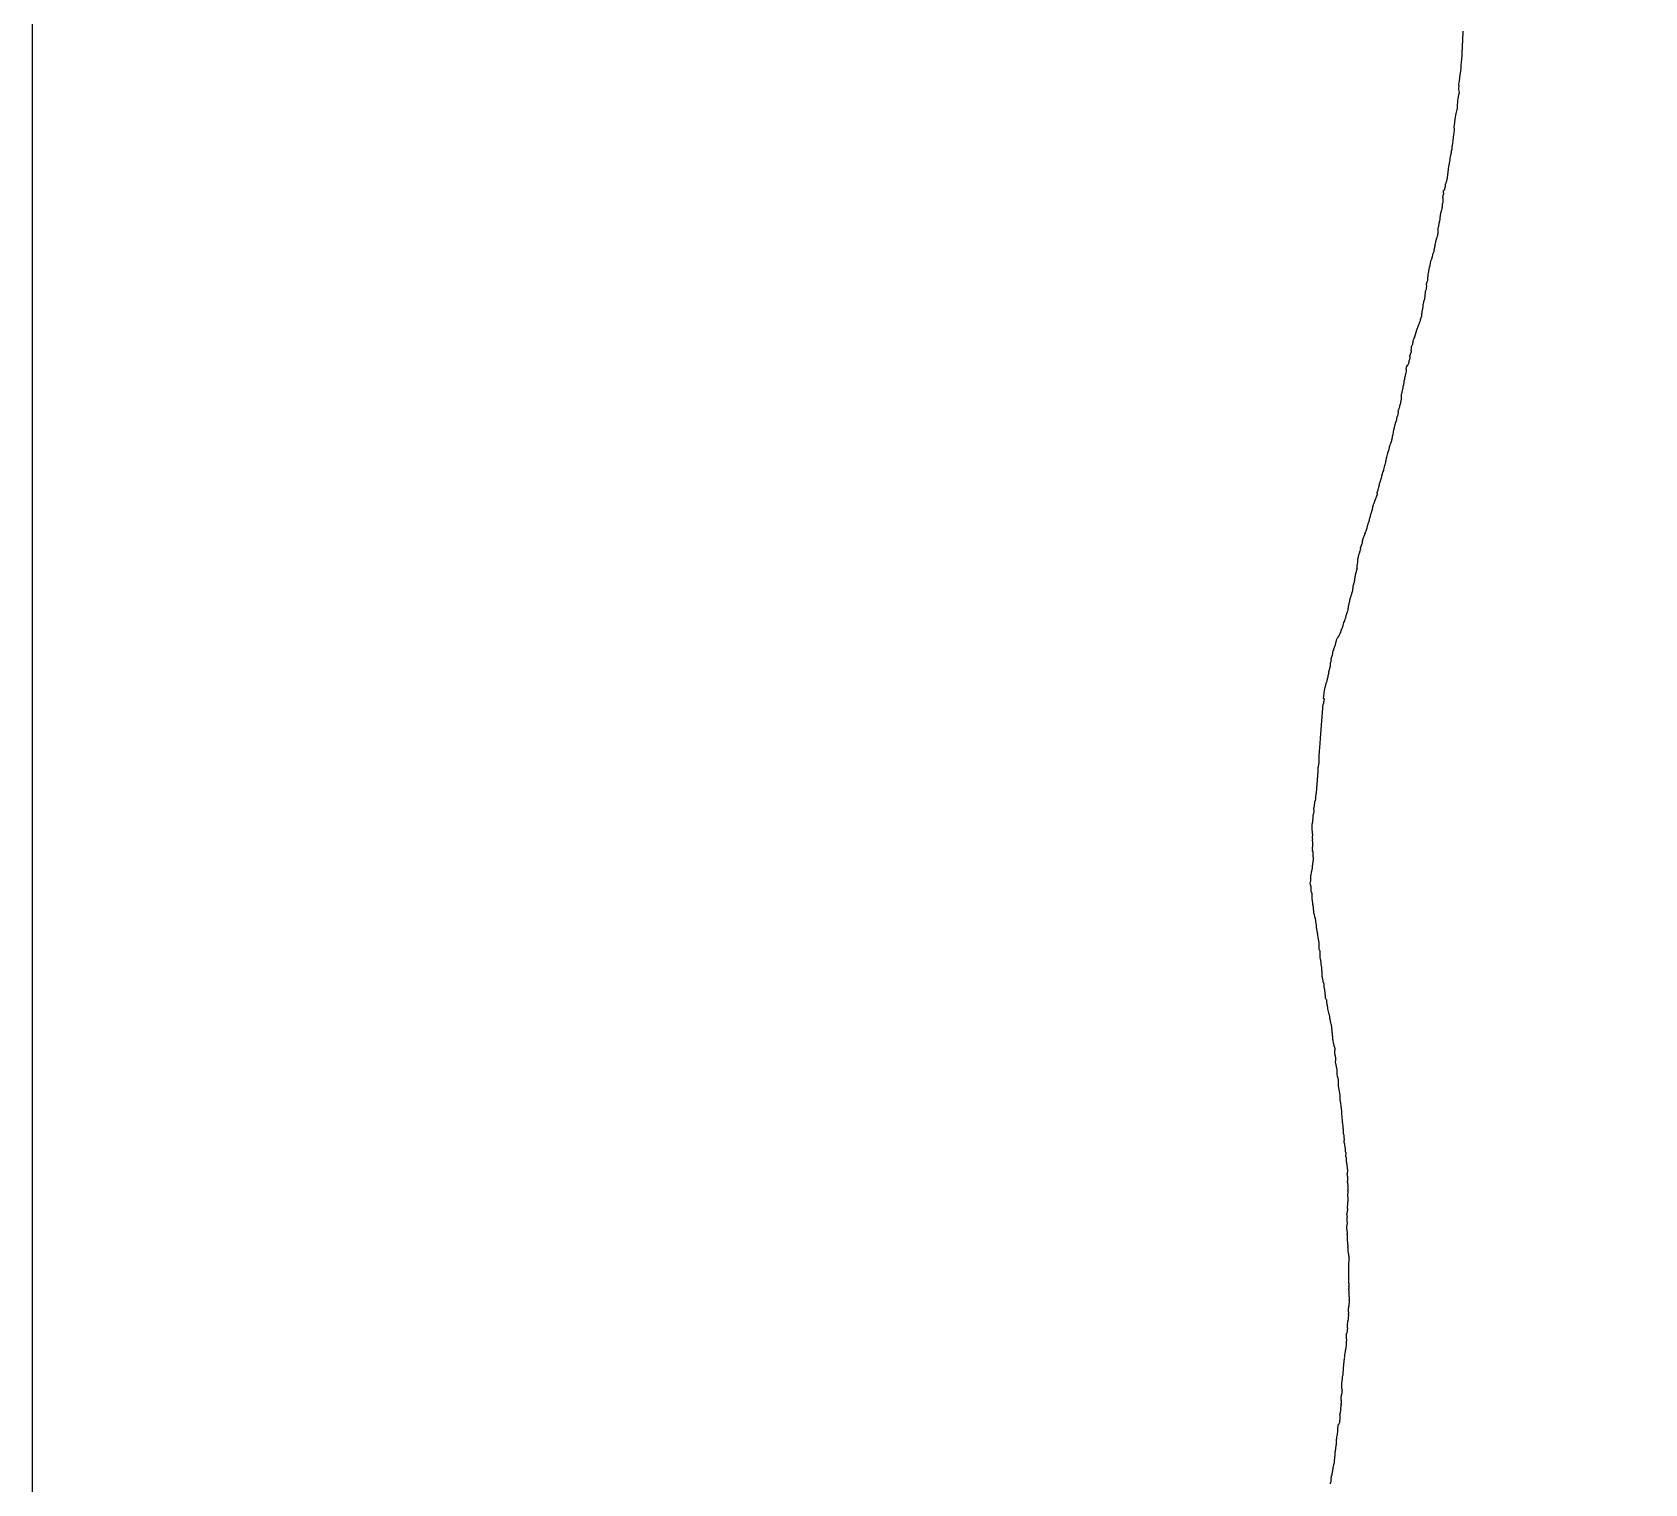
# Model space of a CAD drawing. Extents: x 293476 to 779698, y 145469 to 460400.
# Drawn here: x 293476 to 317892, y 239506 to 261487 of the extents above; entities that cross this region are included whole.
import ezdxf

# ---------------------------------------------------------------- set-up
doc = ezdxf.new("R2010")
doc.units = 0
doc.layers.add('Level 31', color=7, linetype='Continuous')
doc.layers.add('New Level (1)', color=7, linetype='Continuous')

msp = doc.modelspace()

# ---------------------------------------------------------------- linework, layer by layer
at = {"layer": 'Level 31'}
msp.add_lwpolyline([(313133, 239506), (313132, 239512), (313132, 239515), (313133, 239518), (313136, 239524), (313139, 239531), (313141, 239538), (313142, 239544), (313143, 239549), (313144, 239555), (313145, 239561), (313146, 239569), (313145, 239572), (313142, 239575), (313141, 239580), (313142, 239585), (313142, 239590), (313143, 239595), (313145, 239602), (313146, 239608), (313147, 239610), (313148, 239614), (313149, 239618), (313150, 239621), (313150, 239626), (313151, 239630), (313154, 239633), (313157, 239638), (313159, 239644), (313160, 239647), (313160, 239651), (313161, 239657), (313161, 239664), (313161, 239666), (313162, 239672), (313164, 239680), (313166, 239688), (313169, 239701), (313174, 239735), (313174, 239739), (313173, 239741), (313173, 239745), (313172, 239748), (313173, 239753), (313174, 239757), (313176, 239761), (313180, 239775), (313182, 239782), (313182, 239787), (313183, 239795), (313184, 239799), (313185, 239804), (313189, 239811), (313191, 239818), (313192, 239828), (313192, 239834), (313193, 239839), (313194, 239843), (313195, 239849), (313195, 239854), (313195, 239859), (313195, 239864), (313196, 239868), (313196, 239873), (313197, 239877), (313199, 239881), (313199, 239885), (313200, 239891), (313200, 239896), (313199, 239902), (313200, 239908), (313201, 239914), (313201, 239920), (313202, 239928), (313203, 239935), (313204, 239942), (313204, 239947), (313204, 239953), (313203, 239964), (313203, 239971), (313205, 239985), (313208, 240000), (313210, 240017), (313212, 240029), (313214, 240039), (313216, 240046), (313216, 240052), (313216, 240060), (313217, 240069), (313218, 240074), (313219, 240082), (313220, 240087), (313221, 240095), (313223, 240102), (313225, 240111), (313225, 240118), (313226, 240135), (313227, 240144), (313226, 240148), (313225, 240155), (313225, 240161), (313226, 240166), (313226, 240172), (313226, 240178), (313228, 240190), (313227, 240198), (313227, 240205), (313228, 240211), (313230, 240219), (313234, 240237), (313237, 240245), (313239, 240256), (313240, 240266), (313240, 240276), (313243, 240285), (313246, 240296), (313246, 240309), (313245, 240317), (313244, 240326), (313244, 240335), (313246, 240342), (313246, 240351), (313246, 240356), (313246, 240362), (313247, 240369), (313247, 240374), (313248, 240380), (313249, 240385), (313251, 240392), (313254, 240401), (313257, 240407), (313261, 240411), (313265, 240416), (313267, 240421), (313269, 240427), (313273, 240435), (313274, 240441), (313275, 240446), (313276, 240450), (313276, 240457), (313276, 240462), (313276, 240466), (313277, 240471), (313278, 240477), (313279, 240485), (313279, 240492), (313279, 240500), (313278, 240506), (313278, 240511), (313279, 240518), (313279, 240524), (313279, 240528), (313278, 240538), (313278, 240543), (313277, 240549), (313277, 240553), (313278, 240558), (313279, 240562), (313281, 240568), (313282, 240574), (313284, 240581), (313286, 240587), (313287, 240594), (313287, 240601), (313288, 240608), (313290, 240619), (313292, 240627), (313293, 240633), (313292, 240638), (313289, 240642), (313288, 240646), (313288, 240651), (313289, 240655), (313291, 240660), (313295, 240671), (313296, 240674), (313296, 240677), (313295, 240681), (313295, 240685), (313296, 240690), (313296, 240695), (313298, 240699), (313299, 240702), (313298, 240706), (313297, 240712), (313296, 240718), (313295, 240723), (313296, 240727), (313298, 240730), (313299, 240734), (313299, 240739), (313299, 240745), (313299, 240750), (313299, 240756), (313298, 240762), (313297, 240767), (313297, 240770), (313298, 240776), (313297, 240784), (313297, 240793), (313297, 240799), (313297, 240802), (313296, 240806), (313294, 240812), (313294, 240816), (313295, 240821), (313296, 240825), (313298, 240831), (313300, 240835), (313300, 240838), (313300, 240840), (313300, 240843), (313299, 240848), (313299, 240853), (313302, 240857), (313304, 240861), (313308, 240867), (313309, 240872), (313311, 240876), (313310, 240882), (313311, 240887), (313311, 240892), (313311, 240896), (313309, 240899), (313309, 240902), (313310, 240905), (313311, 240909), (313311, 240913), (313309, 240917), (313309, 240919), (313311, 240923), (313312, 240925), (313313, 240928), (313312, 240933), (313310, 240937), (313308, 240941), (313307, 240943), (313306, 240947), (313307, 240953), (313307, 240960), (313307, 240964), (313306, 240970), (313305, 240977), (313305, 240983), (313305, 240989), (313305, 240997), (313305, 241008), (313305, 241022), (313306, 241030), (313307, 241039), (313309, 241052), (313310, 241060), (313310, 241070), (313312, 241079), (313313, 241091), (313314, 241103), (313315, 241111), (313314, 241120), (313316, 241131), (313319, 241138), (313321, 241146), (313323, 241157), (313325, 241166), (313326, 241173), (313325, 241182), (313324, 241187), (313325, 241195), (313326, 241205), (313328, 241218), (313330, 241232), (313332, 241240), (313332, 241254), (313332, 241281), (313333, 241294), (313334, 241307), (313336, 241317), (313337, 241330), (313338, 241341), (313338, 241349), (313338, 241358), (313339, 241365), (313341, 241379), (313343, 241395), (313346, 241407), (313348, 241419), (313347, 241428), (313350, 241439), (313351, 241448), (313352, 241456), (313352, 241466), (313357, 241486), (313361, 241508), (313362, 241522), (313364, 241539), (313365, 241547), (313369, 241560), (313371, 241579), (313374, 241600), (313376, 241614), (313377, 241622), (313376, 241630), (313375, 241640), (313374, 241646), (313374, 241651), (313375, 241656), (313378, 241665), (313379, 241676), (313379, 241684), (313378, 241697), (313377, 241705), (313376, 241710), (313377, 241717), (313378, 241723), (313376, 241733), (313375, 241742), (313376, 241752), (313377, 241764), (313378, 241769), (313378, 241773), (313378, 241778), (313378, 241782), (313381, 241787), (313384, 241793), (313386, 241800), (313388, 241807), (313390, 241817), (313389, 241825), (313389, 241830), (313391, 241841), (313393, 241849), (313394, 241855), (313394, 241860), (313392, 241866), (313392, 241870), (313392, 241875), (313390, 241879), (313390, 241883), (313390, 241887), (313391, 241892), (313391, 241897), (313391, 241903), (313391, 241911), (313390, 241919), (313390, 241923), (313392, 241927), (313393, 241935), (313395, 241941), (313396, 241948), (313396, 241955), (313395, 241958), (313396, 241963), (313398, 241967), (313401, 241973), (313403, 241981), (313404, 241990), (313404, 241995), (313405, 242002), (313405, 242008), (313404, 242017), (313405, 242026), (313408, 242038), (313409, 242048), (313410, 242058), (313410, 242064), (313408, 242071), (313408, 242075), (313408, 242079), (313408, 242084), (313409, 242088), (313410, 242094), (313410, 242099), (313409, 242103), (313407, 242108), (313406, 242115), (313405, 242121), (313406, 242128), (313407, 242135), (313407, 242145), (313408, 242154), (313408, 242164), (313410, 242172), (313412, 242178), (313413, 242186), (313413, 242193), (313414, 242199), (313417, 242212), (313416, 242218), (313417, 242226), (313417, 242232), (313418, 242238), (313420, 242245), (313420, 242250), (313421, 242257), (313422, 242266), (313422, 242276), (313421, 242282), (313419, 242287), (313418, 242291), (313418, 242298), (313419, 242305), (313420, 242322), (313419, 242333), (313418, 242339), (313417, 242349), (313416, 242359), (313416, 242367), (313416, 242379), (313416, 242386), (313417, 242390), (313416, 242396), (313417, 242402), (313416, 242408), (313415, 242414), (313414, 242421), (313414, 242427), (313414, 242433), (313413, 242438), (313413, 242443), (313412, 242447), (313413, 242453), (313414, 242466), (313415, 242474), (313415, 242480), (313414, 242485), (313413, 242488), (313412, 242490), (313412, 242494), (313413, 242497), (313414, 242502), (313415, 242515), (313415, 242521), (313414, 242529), (313413, 242546), (313411, 242557), (313411, 242564), (313411, 242571), (313410, 242580), (313409, 242585), (313408, 242590), (313410, 242593), (313413, 242597), (313414, 242601), (313413, 242608), (313412, 242616), (313412, 242626), (313412, 242638), (313412, 242645), (313411, 242651), (313411, 242660), (313411, 242668), (313411, 242677), (313412, 242685), (313412, 242690), (313412, 242695), (313412, 242704), (313412, 242710), (313412, 242722), (313411, 242725), (313410, 242730), (313409, 242734), (313409, 242739), (313410, 242746), (313411, 242753), (313412, 242764), (313412, 242773), (313410, 242792), (313409, 242813), (313409, 242823), (313409, 242832), (313411, 242845), (313413, 242861), (313414, 242870), (313414, 242880), (313414, 242892), (313415, 242906), (313415, 242916), (313415, 242925), (313417, 242935), (313415, 242945), (313412, 242958), (313412, 242966), (313412, 242973), (313409, 242981), (313407, 242989), (313407, 242998), (313404, 243008), (313403, 243016), (313401, 243022), (313400, 243032), (313399, 243040), (313399, 243048), (313399, 243057), (313399, 243066), (313400, 243073), (313399, 243079), (313397, 243085), (313397, 243095), (313398, 243099), (313400, 243105), (313400, 243111), (313399, 243119), (313398, 243125), (313398, 243132), (313398, 243145), (313396, 243155), (313394, 243171), (313392, 243180), (313391, 243189), (313391, 243199), (313392, 243212), (313392, 243224), (313392, 243237), (313390, 243249), (313390, 243261), (313389, 243267), (313389, 243275), (313387, 243277), (313386, 243283), (313386, 243290), (313391, 243296), (313392, 243306), (313392, 243316), (313388, 243324), (313385, 243329), (313386, 243334), (313386, 243340), (313387, 243347), (313384, 243356), (313381, 243361), (313380, 243374), (313382, 243384), (313383, 243396), (313383, 243406), (313384, 243416), (313385, 243424), (313386, 243431), (313387, 243439), (313389, 243445), (313390, 243456), (313388, 243466), (313387, 243478), (313387, 243491), (313387, 243507), (313386, 243517), (313387, 243529), (313388, 243542), (313389, 243551), (313388, 243559), (313387, 243566), (313386, 243574), (313384, 243579), (313382, 243586), (313383, 243593), (313385, 243602), (313388, 243610), (313390, 243615), (313391, 243621), (313392, 243630), (313393, 243643), (313394, 243650), (313394, 243660), (313395, 243668), (313392, 243673), (313390, 243679), (313390, 243688), (313390, 243698), (313392, 243706), (313393, 243717), (313394, 243723), (313394, 243739), (313395, 243754), (313397, 243765), (313398, 243774), (313399, 243780), (313400, 243792), (313402, 243805), (313403, 243816), (313402, 243821), (313401, 243827), (313401, 243831), (313399, 243836), (313399, 243842), (313396, 243858), (313396, 243868), (313396, 243876), (313397, 243886), (313398, 243898), (313399, 243907), (313399, 243924), (313399, 243930), (313398, 243935), (313397, 243940), (313399, 243944), (313400, 243949), (313401, 243955), (313402, 243961), (313403, 243975), (313403, 243982), (313403, 243988), (313402, 243994), (313400, 244000), (313400, 244007), (313399, 244011), (313398, 244017), (313397, 244022), (313398, 244029), (313399, 244037), (313399, 244043), (313398, 244047), (313397, 244051), (313395, 244054), (313394, 244065), (313393, 244069), (313393, 244076), (313392, 244081), (313393, 244087), (313395, 244095), (313396, 244103), (313397, 244108), (313395, 244112), (313395, 244116), (313397, 244121), (313397, 244127), (313398, 244136), (313397, 244144), (313394, 244159), (313393, 244164), (313390, 244172), (313389, 244178), (313387, 244190), (313388, 244197), (313389, 244204), (313390, 244211), (313391, 244218), (313391, 244226), (313393, 244232), (313394, 244237), (313394, 244240), (313393, 244245), (313394, 244251), (313395, 244255), (313395, 244260), (313394, 244266), (313391, 244271), (313390, 244275), (313390, 244279), (313391, 244285), (313392, 244294), (313391, 244299), (313388, 244312), (313388, 244317), (313386, 244325), (313386, 244331), (313386, 244339), (313386, 244345), (313385, 244348), (313383, 244353), (313382, 244358), (313382, 244363), (313380, 244371), (313378, 244374), (313376, 244379), (313376, 244385), (313377, 244390), (313377, 244396), (313376, 244402), (313376, 244408), (313378, 244416), (313376, 244426), (313376, 244434), (313375, 244440), (313373, 244449), (313371, 244457), (313369, 244461), (313366, 244464), (313366, 244469), (313367, 244473), (313367, 244476), (313367, 244481), (313368, 244485), (313369, 244488), (313368, 244491), (313368, 244494), (313369, 244498), (313370, 244501), (313371, 244507), (313371, 244510), (313370, 244516), (313370, 244519), (313368, 244521), (313367, 244525), (313366, 244530), (313364, 244534), (313362, 244535), (313359, 244539), (313358, 244544), (313360, 244548), (313361, 244553), (313363, 244560), (313363, 244568), (313361, 244578), (313359, 244588), (313356, 244599), (313354, 244605), (313353, 244610), (313351, 244617), (313350, 244624), (313350, 244631), (313350, 244638), (313351, 244649), (313350, 244659), (313347, 244661), (313345, 244664), (313340, 244671), (313340, 244678), (313340, 244689), (313339, 244698), (313340, 244704), (313343, 244710), (313343, 244715), (313342, 244722), (313342, 244728), (313343, 244734), (313342, 244744), (313342, 244751), (313340, 244759), (313339, 244769), (313338, 244779), (313336, 244788), (313334, 244797), (313332, 244810), (313332, 244821), (313332, 244832), (313330, 244850), (313331, 244856), (313332, 244863), (313332, 244873), (313329, 244876), (313325, 244881), (313324, 244889), (313325, 244899), (313326, 244910), (313325, 244913), (313323, 244918), (313322, 244927), (313323, 244936), (313320, 244958), (313319, 244967), (313317, 244970), (313315, 244975), (313313, 244985), (313313, 245004), (313310, 245061), (313307, 245103), (313307, 245149), (313302, 245185), (313295, 245228), (313290, 245269), (313279, 245318), (313278, 245356), (313278, 245385), (313276, 245420), (313269, 245446), (313264, 245478), (313261, 245504), (313257, 245534), (313255, 245590), (313253, 245619), (313248, 245642), (313240, 245673), (313235, 245713), (313232, 245731), (313233, 245752), (313234, 245777), (313228, 245796), (313225, 245822), (313219, 245850), (313213, 245867), (313209, 245892), (313214, 245921), (313215, 245930), (313212, 245956), (313211, 245981), (313206, 245996), (313202, 246006), (313200, 246023), (313199, 246040), (313200, 246061), (313204, 246077), (313202, 246093), (313202, 246095), (313200, 246106), (313197, 246117), (313191, 246126), (313189, 246137), (313187, 246150), (313183, 246161), (313181, 246174), (313181, 246189), (313173, 246221), (313169, 246236), (313167, 246250), (313168, 246268), (313168, 246282), (313166, 246291), (313164, 246300), (313165, 246311), (313162, 246324), (313160, 246342), (313160, 246350), (313159, 246360), (313158, 246373), (313156, 246389), (313153, 246414), (313152, 246426), (313150, 246442), (313147, 246456), (313143, 246468), (313138, 246484), (313134, 246500), (313132, 246507), (313131, 246521), (313128, 246532), (313127, 246542), (313124, 246555), (313124, 246571), (313122, 246587), (313120, 246599), (313118, 246609), (313113, 246618), (313109, 246626), (313106, 246640), (313102, 246657), (313097, 246678), (313094, 246697), (313093, 246710), (313092, 246719), (313092, 246723), (313089, 246728), (313088, 246734), (313089, 246741), (313088, 246749), (313084, 246764), (313081, 246776), (313080, 246784), (313079, 246796), (313077, 246807), (313076, 246819), (313076, 246827), (313074, 246833), (313072, 246836), (313067, 246841), (313065, 246848), (313061, 246854), (313060, 246860), (313060, 246866), (313058, 246876), (313057, 246885), (313056, 246893), (313055, 246901), (313056, 246909), (313055, 246916), (313053, 246934), (313051, 246949), (313050, 246961), (313049, 246967), (313048, 246978), (313047, 246987), (313044, 246999), (313040, 247010), (313038, 247019), (313036, 247026), (313036, 247031), (313036, 247037), (313035, 247046), (313036, 247059), (313036, 247067), (313036, 247075), (313034, 247081), (313032, 247086), (313029, 247090), (313025, 247098), (313022, 247107), (313020, 247118), (313020, 247126), (313018, 247137), (313016, 247143), (313015, 247148), (313014, 247156), (313012, 247164), (313011, 247176), (313009, 247184), (313007, 247195), (313006, 247204), (313007, 247210), (313008, 247217), (313008, 247221), (313007, 247233), (313006, 247243), (313007, 247250), (313008, 247258), (313007, 247266), (313004, 247270), (313001, 247273), (313000, 247275), (313001, 247278), (313002, 247282), (313002, 247290), (313002, 247300), (313001, 247313), (313000, 247323), (312997, 247349), (312994, 247371), (312992, 247384), (312990, 247403), (312988, 247414), (312986, 247422), (312986, 247430), (312985, 247437), (312983, 247445), (312982, 247454), (312979, 247465), (312977, 247472), (312976, 247476), (312976, 247483), (312977, 247493), (312977, 247501), (312977, 247509), (312977, 247519), (312977, 247541), (312975, 247552), (312976, 247562), (312976, 247569), (312974, 247576), (312972, 247581), (312969, 247585), (312966, 247589), (312964, 247596), (312963, 247603), (312963, 247615), (312961, 247625), (312961, 247635), (312960, 247642), (312960, 247648), (312961, 247656), (312963, 247664), (312963, 247673), (312962, 247686), (312963, 247694), (312961, 247708), (312959, 247718), (312957, 247730), (312952, 247752), (312949, 247764), (312948, 247771), (312948, 247775), (312945, 247788), (312943, 247809), (312941, 247817), (312940, 247827), (312939, 247835), (312939, 247841), (312939, 247847), (312938, 247854), (312936, 247861), (312933, 247868), (312931, 247874), (312931, 247883), (312928, 247895), (312926, 247907), (312924, 247915), (312921, 247921), (312921, 247929), (312921, 247939), (312921, 247950), (312921, 247960), (312919, 247969), (312917, 247979), (312915, 247985), (312915, 247992), (312914, 247998), (312913, 248004), (312912, 248010), (312911, 248020), (312910, 248034), (312909, 248045), (312908, 248050), (312907, 248056), (312907, 248062), (312905, 248068), (312902, 248072), (312901, 248076), (312899, 248081), (312898, 248088), (312896, 248095), (312895, 248103), (312893, 248114), (312890, 248127), (312887, 248137), (312885, 248141), (312883, 248143), (312882, 248147), (312880, 248165), (312879, 248177), (312880, 248183), (312880, 248188), (312879, 248194), (312878, 248199), (312876, 248205), (312877, 248214), (312875, 248222), (312875, 248234), (312875, 248240), (312871, 248253), (312870, 248263), (312867, 248278), (312865, 248287), (312864, 248306), (312863, 248320), (312860, 248333), (312859, 248343), (312858, 248353), (312857, 248360), (312856, 248367), (312856, 248375), (312858, 248384), (312858, 248394), (312857, 248402), (312855, 248409), (312855, 248418), (312855, 248426), (312855, 248431), (312855, 248440), (312854, 248445), (312852, 248451), (312849, 248458), (312845, 248465), (312842, 248469), (312841, 248472), (312840, 248480), (312840, 248492), (312840, 248504), (312841, 248516), (312839, 248530), (312839, 248539), (312839, 248548), (312836, 248559), (312834, 248569), (312831, 248580), (312827, 248585), (312827, 248594), (312828, 248608), (312832, 248616), (312834, 248638), (312836, 248651), (312835, 248669), (312835, 248672), (312833, 248675), (312833, 248680), (312834, 248689), (312834, 248694), (312834, 248697), (312834, 248702), (312835, 248710), (312837, 248716), (312838, 248721), (312838, 248724), (312839, 248728), (312840, 248732), (312844, 248752), (312846, 248765), (312848, 248778), (312852, 248785), (312853, 248788), (312856, 248802), (312858, 248812), (312858, 248816), (312860, 248822), (312861, 248829), (312862, 248836), (312861, 248842), (312860, 248848), (312861, 248855), (312862, 248863), (312863, 248868), (312864, 248882), (312866, 248895), (312867, 248904), (312869, 248914), (312870, 248922), (312871, 248930), (312872, 248944), (312874, 248954), (312874, 248964), (312874, 248976), (312873, 248986), (312874, 248990), (312871, 249002), (312872, 249012), (312873, 249018), (312872, 249025), (312871, 249032), (312870, 249039), (312869, 249048), (312870, 249055), (312871, 249061), (312872, 249069), (312870, 249074), (312869, 249078), (312866, 249083), (312863, 249088), (312863, 249095), (312863, 249100), (312864, 249106), (312863, 249114), (312862, 249118), (312862, 249126), (312862, 249136), (312862, 249141), (312863, 249146), (312865, 249149), (312864, 249158), (312865, 249173), (312866, 249182), (312865, 249188), (312864, 249194), (312864, 249204), (312865, 249214), (312864, 249222), (312864, 249229), (312862, 249237), (312862, 249243), (312863, 249248), (312863, 249255), (312863, 249264), (312864, 249274), (312863, 249279), (312863, 249286), (312862, 249293), (312862, 249303), (312863, 249311), (312864, 249321), (312864, 249329), (312865, 249337), (312864, 249344), (312862, 249349), (312861, 249353), (312859, 249359), (312859, 249365), (312859, 249370), (312859, 249380), (312859, 249391), (312858, 249399), (312857, 249410), (312856, 249420), (312855, 249431), (312855, 249439), (312855, 249443), (312855, 249447), (312855, 249451), (312856, 249460), (312856, 249470), (312858, 249479), (312858, 249493), (312860, 249511), (312861, 249518), (312864, 249526), (312866, 249537), (312866, 249542), (312867, 249548), (312867, 249554), (312868, 249564), (312869, 249570), (312870, 249578), (312871, 249585), (312872, 249589), (312872, 249593), (312872, 249598), (312872, 249603), (312872, 249608), (312873, 249613), (312873, 249621), (312873, 249628), (312873, 249634), (312875, 249640), (312876, 249646), (312879, 249655), (312880, 249663), (312882, 249673), (312884, 249682), (312885, 249690), (312885, 249697), (312885, 249703), (312884, 249710), (312883, 249714), (312882, 249717), (312882, 249719), (312881, 249721), (312881, 249723), (312882, 249727), (312882, 249732), (312883, 249738), (312883, 249742), (312884, 249745), (312885, 249749), (312887, 249753), (312887, 249757), (312887, 249761), (312889, 249770), (312890, 249775), (312891, 249783), (312892, 249789), (312893, 249796), (312894, 249806), (312895, 249815), (312897, 249828), (312898, 249839), (312899, 249844), (312901, 249847), (312904, 249855), (312909, 249878), (312910, 249886), (312910, 249893), (312908, 249898), (312908, 249901), (312908, 249906), (312909, 249910), (312911, 249916), (312913, 249924), (312914, 249933), (312914, 249939), (312914, 249945), (312915, 249951), (312917, 249958), (312920, 249965), (312922, 249975), (312921, 249986), (312922, 249992), (312923, 250001), (312924, 250011), (312925, 250028), (312926, 250036), (312927, 250054), (312927, 250062), (312928, 250068), (312929, 250074), (312929, 250080), (312929, 250088), (312929, 250096), (312929, 250101), (312929, 250110), (312930, 250114), (312931, 250119), (312932, 250124), (312934, 250129), (312935, 250135), (312937, 250141), (312938, 250152), (312938, 250160), (312938, 250167), (312938, 250173), (312938, 250178), (312937, 250183), (312938, 250188), (312939, 250194), (312940, 250201), (312941, 250206), (312941, 250214), (312941, 250220), (312941, 250225), (312941, 250230), (312941, 250233), (312942, 250240), (312943, 250248), (312943, 250256), (312944, 250263), (312945, 250269), (312946, 250275), (312945, 250281), (312945, 250286), (312946, 250291), (312946, 250295), (312947, 250300), (312948, 250304), (312947, 250307), (312946, 250312), (312946, 250319), (312945, 250325), (312946, 250332), (312946, 250337), (312947, 250344), (312948, 250351), (312948, 250355), (312948, 250359), (312950, 250361), (312950, 250364), (312952, 250368), (312952, 250373), (312953, 250377), (312953, 250381), (312953, 250385), (312955, 250389), (312956, 250392), (312957, 250395), (312958, 250399), (312958, 250403), (312958, 250406), (312959, 250411), (312959, 250415), (312960, 250418), (312961, 250421), (312962, 250468), (312964, 250532), (312967, 250597), (312977, 250714), (312983, 250796), (313020, 251319), (313029, 251319), (313029, 251319), (313030, 251327), (313032, 251338), (313034, 251346), (313035, 251352), (313035, 251358), (313036, 251365), (313036, 251370), (313038, 251377), (313040, 251387), (313041, 251394), (313027, 251397), (313044, 251521), (313073, 251645), (313079, 251651), (313082, 251661), (313083, 251673), (313086, 251690), (313089, 251701), (313093, 251712), (313096, 251725), (313096, 251729), (313098, 251733), (313099, 251738), (313100, 251745), (313100, 251750), (313101, 251754), (313104, 251761), (313106, 251766), (313107, 251772), (313108, 251776), (313107, 251781), (313107, 251787), (313107, 251794), (313110, 251804), (313111, 251816), (313113, 251828), (313117, 251838), (313121, 251851), (313121, 251860), (313123, 251865), (313126, 251874), (313130, 251879), (313131, 251883), (313132, 251886), (313132, 251891), (313131, 251893), (313130, 251896), (313131, 251899), (313133, 251903), (313134, 251911), (313133, 251924), (313134, 251938), (313137, 251950), (313141, 251964), (313145, 251975), (313146, 251980), (313144, 251986), (313142, 251990), (313140, 251997), (313142, 252002), (313147, 252009), (313151, 252017), (313155, 252030), (313158, 252042), (313163, 252061), (313168, 252081), (313169, 252090), (313170, 252104), (313174, 252116), (313183, 252141), (313186, 252153), (313190, 252161), (313196, 252173), (313200, 252186), (313204, 252198), (313207, 252209), (313208, 252218), (313210, 252227), (313212, 252236), (313214, 252244), (313217, 252253), (313220, 252262), (313222, 252273), (313226, 252285), (313229, 252294), (313235, 252305), (313241, 252316), (313249, 252326), (313259, 252342), (313270, 252362), (313274, 252370), (313279, 252379), (313279, 252381), (313281, 252384), (313281, 252389), (313282, 252393), (313285, 252398), (313288, 252403), (313290, 252408), (313292, 252414), (313294, 252422), (313296, 252427), (313298, 252433), (313299, 252437), (313300, 252442), (313302, 252446), (313306, 252452), (313310, 252460), (313313, 252469), (313315, 252478), (313318, 252486), (313323, 252501), (313329, 252523), (313337, 252547), (313343, 252563), (313348, 252579), (313352, 252592), (313354, 252602), (313358, 252611), (313364, 252621), (313368, 252634), (313371, 252643), (313373, 252658), (313376, 252669), (313379, 252681), (313383, 252692), (313385, 252697), (313389, 252706), (313393, 252718), (313396, 252728), (313399, 252736), (313400, 252743), (313401, 252751), (313401, 252756), (313403, 252762), (313405, 252775), (313405, 252783), (313406, 252789), (313405, 252795), (313406, 252799), (313408, 252802), (313409, 252806), (313411, 252811), (313413, 252817), (313414, 252825), (313415, 252835), (313416, 252840), (313418, 252849), (313421, 252858), (313424, 252867), (313425, 252875), (313427, 252884), (313428, 252892), (313429, 252898), (313431, 252906), (313433, 252915), (313436, 252923), (313440, 252937), (313444, 252949), (313446, 252953), (313447, 252958), (313448, 252963), (313449, 252969), (313454, 252979), (313455, 252983), (313455, 252987), (313458, 252995), (313462, 253001), (313463, 253006), (313465, 253013), (313467, 253018), (313470, 253031), (313472, 253041), (313474, 253052), (313475, 253067), (313475, 253077), (313476, 253093), (313479, 253104), (313486, 253129), (313489, 253142), (313493, 253151), (313496, 253161), (313497, 253168), (313499, 253179), (313500, 253185), (313500, 253192), (313500, 253202), (313501, 253209), (313501, 253213), (313503, 253218), (313506, 253226), (313507, 253234), (313508, 253240), (313509, 253249), (313510, 253256), (313512, 253267), (313514, 253275), (313518, 253289), (313522, 253305), (313525, 253322), (313527, 253330), (313529, 253335), (313532, 253342), (313535, 253348), (313536, 253352), (313536, 253356), (313534, 253359), (313534, 253362), (313534, 253368), (313535, 253372), (313537, 253409), (313539, 253420), (313540, 253429), (313542, 253440), (313545, 253452), (313547, 253473), (313548, 253477), (313548, 253503), (313548, 253507), (313549, 253514), (313550, 253520), (313552, 253527), (313554, 253533), (313556, 253542), (313557, 253556), (313560, 253564), (313564, 253580), (313569, 253591), (313574, 253599), (313577, 253612), (313580, 253623), (313582, 253629), (313583, 253637), (313588, 253647), (313591, 253652), (313592, 253658), (313591, 253661), (313588, 253664), (313586, 253667), (313586, 253669), (313587, 253675), (313589, 253679), (313592, 253686), (313594, 253690), (313594, 253693), (313594, 253697), (313596, 253702), (313599, 253708), (313601, 253712), (313601, 253716), (313604, 253723), (313606, 253728), (313607, 253730), (313608, 253732), (313610, 253733), (313612, 253737), (313614, 253740), (313615, 253745), (313617, 253755), (313618, 253760), (313618, 253766), (313618, 253774), (313618, 253777), (313617, 253780), (313616, 253783), (313617, 253785), (313619, 253789), (313622, 253795), (313624, 253801), (313625, 253806), (313626, 253813), (313626, 253817), (313627, 253821), (313629, 253824), (313631, 253830), (313633, 253837), (313637, 253846), (313641, 253855), (313644, 253861), (313648, 253868), (313652, 253883), (313655, 253892), (313661, 253906), (313664, 253915), (313669, 253926), (313671, 253934), (313672, 253940), (313675, 253947), (313677, 253953), (313679, 253957), (313682, 253964), (313685, 253970), (313687, 253975), (313687, 253979), (313687, 253983), (313687, 253988), (313689, 253994), (313692, 254001), (313696, 254015), (313699, 254023), (313700, 254030), (313702, 254040), (313704, 254047), (313708, 254057), (313710, 254064), (313714, 254069), (313716, 254074), (313717, 254079), (313719, 254087), (313723, 254094), (313724, 254101), (313725, 254109), (313726, 254115), (313727, 254122), (313728, 254130), (313730, 254136), (313734, 254146), (313737, 254156), (313739, 254170), (313742, 254183), (313742, 254190), (313744, 254196), (313747, 254202), (313752, 254208), (313754, 254214), (313756, 254220), (313757, 254226), (313758, 254231), (313761, 254239), (313763, 254246), (313764, 254251), (313767, 254257), (313770, 254264), (313771, 254268), (313770, 254273), (313770, 254277), (313771, 254282), (313772, 254285), (313774, 254291), (313775, 254296), (313775, 254303), (313776, 254308), (313778, 254314), (313780, 254317), (313784, 254330), (313791, 254350), (313795, 254358), (313798, 254364), (313801, 254370), (313802, 254375), (313803, 254380), (313803, 254383), (313804, 254387), (313806, 254391), (313808, 254395), (313809, 254399), (313811, 254405), (313813, 254410), (313815, 254414), (313816, 254417), (313818, 254424), (313820, 254428), (313824, 254435), (313827, 254442), (313829, 254450), (313832, 254459), (313834, 254464), (313837, 254470), (313841, 254478), (313843, 254484), (313844, 254490), (313843, 254499), (313841, 254504), (313841, 254517), (313843, 254532), (313848, 254540), (313851, 254546), (313853, 254555), (313857, 254565), (313861, 254581), (313864, 254589), (313865, 254596), (313867, 254608), (313870, 254616), (313871, 254624), (313875, 254630), (313877, 254635), (313877, 254640), (313875, 254644), (313874, 254648), (313875, 254656), (313878, 254663), (313883, 254676), (313889, 254688), (313891, 254697), (313893, 254704), (313897, 254712), (313902, 254722), (313906, 254737), (313907, 254747), (313909, 254753), (313909, 254759), (313910, 254770), (313916, 254785), (313919, 254800), (313923, 254810), (313924, 254821), (313926, 254826), (313934, 254841), (313942, 254852), (313943, 254859), (313942, 254865), (313941, 254868), (313958, 254926), (313963, 254942), (313966, 254960), (313970, 254971), (313970, 254977), (313969, 254987), (313972, 254995), (313976, 255002), (313981, 255043), (313985, 255058), (313992, 255070), (313998, 255097), (314001, 255110), (314004, 255126), (314010, 255138), (314011, 255150), (314017, 255161), (314022, 255175), (314027, 255193), (314027, 255201), (314027, 255213), (314031, 255219), (314034, 255225), (314036, 255233), (314038, 255240), (314046, 255257), (314048, 255267), (314051, 255276), (314058, 255292), (314062, 255304), (314061, 255312), (314061, 255317), (314071, 255348), (314072, 255361), (314073, 255372), (314080, 255396), (314089, 255436), (314091, 255461), (314098, 255485), (314101, 255504), (314115, 255545), (314122, 255585), (314132, 255606), (314137, 255620), (314140, 255643), (314141, 255654), (314145, 255669), (314151, 255679), (314154, 255689), (314156, 255697), (314156, 255703), (314156, 255706), (314160, 255712), (314164, 255722), (314164, 255728), (314163, 255736), (314160, 255743), (314160, 255753), (314165, 255764), (314167, 255778), (314171, 255787), (314174, 255796), (314178, 255806), (314181, 255815), (314181, 255827), (314184, 255836), (314187, 255845), (314192, 255858), (314196, 255872), (314199, 255880), (314200, 255885), (314199, 255890), (314200, 255897), (314201, 255902), (314202, 255910), (314203, 255917), (314206, 255925), (314208, 255933), (314209, 255941), (314208, 255950), (314207, 255953), (314207, 255966), (314209, 255977), (314209, 255986), (314208, 255993), (314206, 255997), (314206, 256000), (314207, 256003), (314210, 256008), (314214, 256015), (314216, 256026), (314219, 256034), (314221, 256046), (314223, 256059), (314226, 256068), (314227, 256075), (314227, 256080), (314227, 256086), (314229, 256091), (314232, 256099), (314233, 256105), (314233, 256114), (314233, 256119), (314234, 256124), (314236, 256132), (314239, 256140), (314242, 256145), (314243, 256150), (314244, 256156), (314245, 256162), (314246, 256166), (314247, 256169), (314249, 256176), (314250, 256179), (314250, 256182), (314250, 256185), (314250, 256188), (314249, 256191), (314248, 256193), (314248, 256195), (314249, 256198), (314249, 256203), (314250, 256208), (314251, 256215), (314252, 256219), (314255, 256223), (314257, 256229), (314259, 256236), (314260, 256248), (314261, 256258), (314263, 256267), (314266, 256272), (314267, 256278), (314267, 256283), (314268, 256292), (314270, 256299), (314272, 256305), (314274, 256309), (314274, 256311), (314272, 256313), (314272, 256316), (314273, 256319), (314274, 256325), (314278, 256332), (314283, 256348), (314286, 256362), (314285, 256367), (314285, 256373), (314285, 256376), (314284, 256379), (314281, 256381), (314280, 256382), (314278, 256384), (314278, 256387), (314279, 256392), (314281, 256397), (314283, 256403), (314284, 256409), (314285, 256415), (314285, 256420), (314288, 256428), (314291, 256434), (314294, 256439), (314298, 256440), (314303, 256443), (314305, 256449), (314310, 256458), (314314, 256467), (314317, 256475), (314321, 256484), (314323, 256491), (314323, 256501), (314325, 256510), (314330, 256526), (314333, 256535), (314336, 256541), (314338, 256549), (314340, 256556), (314340, 256560), (314341, 256565), (314340, 256571), (314337, 256576), (314336, 256583), (314337, 256590), (314343, 256603), (314344, 256612), (314342, 256619), (314343, 256624), (314348, 256628), (314353, 256635), (314356, 256642), (314357, 256645), (314358, 256648), (314358, 256653), (314358, 256658), (314357, 256661), (314356, 256664), (314354, 256671), (314355, 256677), (314360, 256689), (314362, 256700), (314362, 256706), (314361, 256714), (314360, 256725), (314364, 256738), (314369, 256747), (314375, 256755), (314380, 256767), (314382, 256778), (314384, 256793), (314386, 256807), (314387, 256818), (314389, 256827), (314394, 256841), (314401, 256857), (314408, 256869), (314411, 256877), (314412, 256887), (314414, 256892), (314415, 256899), (314418, 256905), (314421, 256913), (314424, 256922), (314427, 256933), (314428, 256940), (314431, 256947), (314433, 256952), (314434, 256957), (314435, 256965), (314435, 256967), (314437, 256970), (314441, 256975), (314442, 256980), (314443, 256985), (314444, 256991), (314447, 257000), (314451, 257006), (314455, 257014), (314458, 257023), (314463, 257036), (314468, 257048), (314472, 257060), (314477, 257071), (314480, 257077), (314481, 257083), (314482, 257089), (314488, 257100), (314490, 257111), (314495, 257123), (314498, 257135), (314500, 257141), (314503, 257153), (314506, 257163), (314508, 257171), (314511, 257177), (314514, 257189), (314515, 257200), (314517, 257214), (314517, 257226), (314520, 257235), (314520, 257244), (314521, 257251), (314522, 257258), (314522, 257269), (314525, 257277), (314527, 257286), (314529, 257297), (314531, 257306), (314533, 257315), (314535, 257325), (314536, 257337), (314536, 257347), (314539, 257358), (314539, 257367), (314541, 257373), (314544, 257380), (314544, 257385), (314545, 257395), (314546, 257402), (314549, 257410), (314554, 257426), (314557, 257434), (314558, 257441), (314560, 257447), (314561, 257455), (314562, 257463), (314564, 257469), (314566, 257483), (314568, 257502), (314569, 257512), (314569, 257522), (314570, 257531), (314573, 257550), (314574, 257563), (314574, 257565), (314574, 257568), (314575, 257572), (314577, 257577), (314579, 257583), (314582, 257590), (314583, 257594), (314585, 257599), (314586, 257605), (314586, 257612), (314588, 257618), (314589, 257623), (314590, 257630), (314590, 257638), (314590, 257646), (314589, 257655), (314587, 257663), (314587, 257670), (314588, 257676), (314589, 257681), (314591, 257685), (314594, 257695), (314596, 257701), (314599, 257711), (314602, 257718), (314606, 257726), (314606, 257733), (314607, 257740), (314607, 257749), (314607, 257760), (314608, 257768), (314608, 257774), (314608, 257781), (314610, 257787), (314611, 257797), (314611, 257804), (314610, 257808), (314610, 257813), (314610, 257817), (314613, 257824), (314614, 257827), (314614, 257835), (314616, 257843), (314620, 257856), (314621, 257861), (314621, 257874), (314623, 257883), (314627, 257892), (314629, 257903), (314630, 257914), (314629, 257921), (314631, 257928), (314635, 257937), (314639, 257947), (314641, 257962), (314647, 257989), (314649, 257997), (314654, 258016), (314658, 258034), (314666, 258057), (314678, 258091), (314681, 258110), (314681, 258120), (314685, 258128), (314690, 258138), (314691, 258148), (314696, 258160), (314701, 258169), (314703, 258181), (314702, 258193), (314707, 258206), (314712, 258231), (314715, 258240), (314716, 258252), (314716, 258252), (314717, 258264), (314717, 258272), (314718, 258279), (314721, 258286), (314725, 258294), (314728, 258302), (314728, 258309), (314728, 258319), (314729, 258324), (314730, 258330), (314733, 258339), (314737, 258346), (314739, 258352), (314740, 258356), (314740, 258362), (314742, 258365), (314744, 258369), (314746, 258374), (314746, 258377), (314746, 258382), (314748, 258386), (314750, 258390), (314755, 258399), (314758, 258406), (314758, 258413), (314759, 258426), (314759, 258432), (314760, 258436), (314762, 258440), (314763, 258446), (314763, 258452), (314763, 258460), (314763, 258466), (314765, 258472), (314765, 258478), (314764, 258483), (314766, 258491), (314766, 258497), (314765, 258503), (314765, 258508), (314765, 258515), (314766, 258524), (314769, 258535), (314774, 258552), (314774, 258561), (314776, 258570), (314780, 258579), (314781, 258589), (314781, 258600), (314782, 258606), (314784, 258613), (314786, 258620), (314787, 258627), (314789, 258637), (314791, 258644), (314792, 258652), (314794, 258665), (314795, 258674), (314796, 258679), (314794, 258685), (314795, 258693), (314798, 258701), (314800, 258710), (314801, 258717), (314800, 258725), (314802, 258732), (314803, 258738), (314806, 258751), (314808, 258766), (314810, 258770), (314813, 258778), (314816, 258789), (314819, 258800), (314822, 258808), (314823, 258814), (314823, 258820), (314823, 258827), (314824, 258834), (314827, 258841), (314828, 258850), (314829, 258862), (314828, 258873), (314830, 258886), (314831, 258893), (314834, 258900), (314837, 258908), (314837, 258918), (314839, 258935), (314840, 258950), (314839, 258959), (314837, 258966), (314838, 258976), (314836, 258986), (314836, 258997), (314837, 259008), (314841, 259023), (314844, 259032), (314848, 259045), (314848, 259052), (314846, 259055), (314843, 259062), (314844, 259068), (314844, 259074), (314844, 259081), (314845, 259089), (314851, 259096), (314858, 259101), (314863, 259108), (314866, 259121), (314868, 259132), (314872, 259145), (314873, 259156), (314876, 259167), (314876, 259176), (314875, 259184), (314876, 259190), (314878, 259195), (314883, 259207), (314888, 259218), (314892, 259228), (314895, 259240), (314899, 259254), (314901, 259266), (314904, 259281), (314906, 259293), (314907, 259302), (314910, 259314), (314911, 259328), (314911, 259337), (314911, 259344), (314912, 259350), (314914, 259354), (314914, 259359), (314915, 259367), (314916, 259373), (314917, 259380), (314917, 259387), (314918, 259395), (314919, 259415), (314921, 259433), (314924, 259446), (314930, 259478), (314934, 259505), (314939, 259530), (314943, 259549), (314944, 259563), (314946, 259578), (314951, 259607), (314954, 259625), (314958, 259639), (314958, 259645), (314960, 259657), (314964, 259669), (314966, 259677), (314967, 259691), (314974, 259716), (314974, 259730), (314977, 259744), (314977, 259753), (314977, 259764), (314979, 259776), (314982, 259786), (314985, 259800), (314987, 259815), (314991, 259832), (314993, 259842), (314993, 259861), (314998, 259882), (314998, 259902), (315001, 259929), (315006, 259970), (315009, 260010), (315008, 260055), (315010, 260087), (315014, 260114), (315017, 260135), (315022, 260160), (315026, 260200), (315029, 260232), (315034, 260258), (315046, 260296), (315052, 260319), (315055, 260332), (315055, 260358), (315054, 260376), (315055, 260395), (315061, 260422), (315063, 260452), (315066, 260485), (315070, 260507), (315079, 260543), (315085, 260571), (315082, 260600), (315078, 260622), (315077, 260641), (315080, 260669), (315079, 260694), (315083, 260726), (315087, 260753), (315090, 260795), (315098, 260843), (315107, 260897), (315111, 260938), (315111, 260959), (315111, 260995), (315116, 261032), (315122, 261082), (315125, 261133), (315128, 261171), (315129, 261197), (315130, 261239), (315132, 261259), (315133, 261283), (315134, 261315), (315135, 261332), (315137, 261345), (315137, 261363), (315136, 261386), (315136, 261407), (315136, 261424), (315138, 261434), (315142, 261444), (315143, 261459), (315144, 261478), (315144, 261502)], dxfattribs=at)
at = {"layer": 'New Level (1)'}
msp.add_lwpolyline([(293476, 145469), (779698, 145469), (779698, 460400), (293476, 460400)], close=True, dxfattribs=at)

doc.saveas('drawing.dxf')
